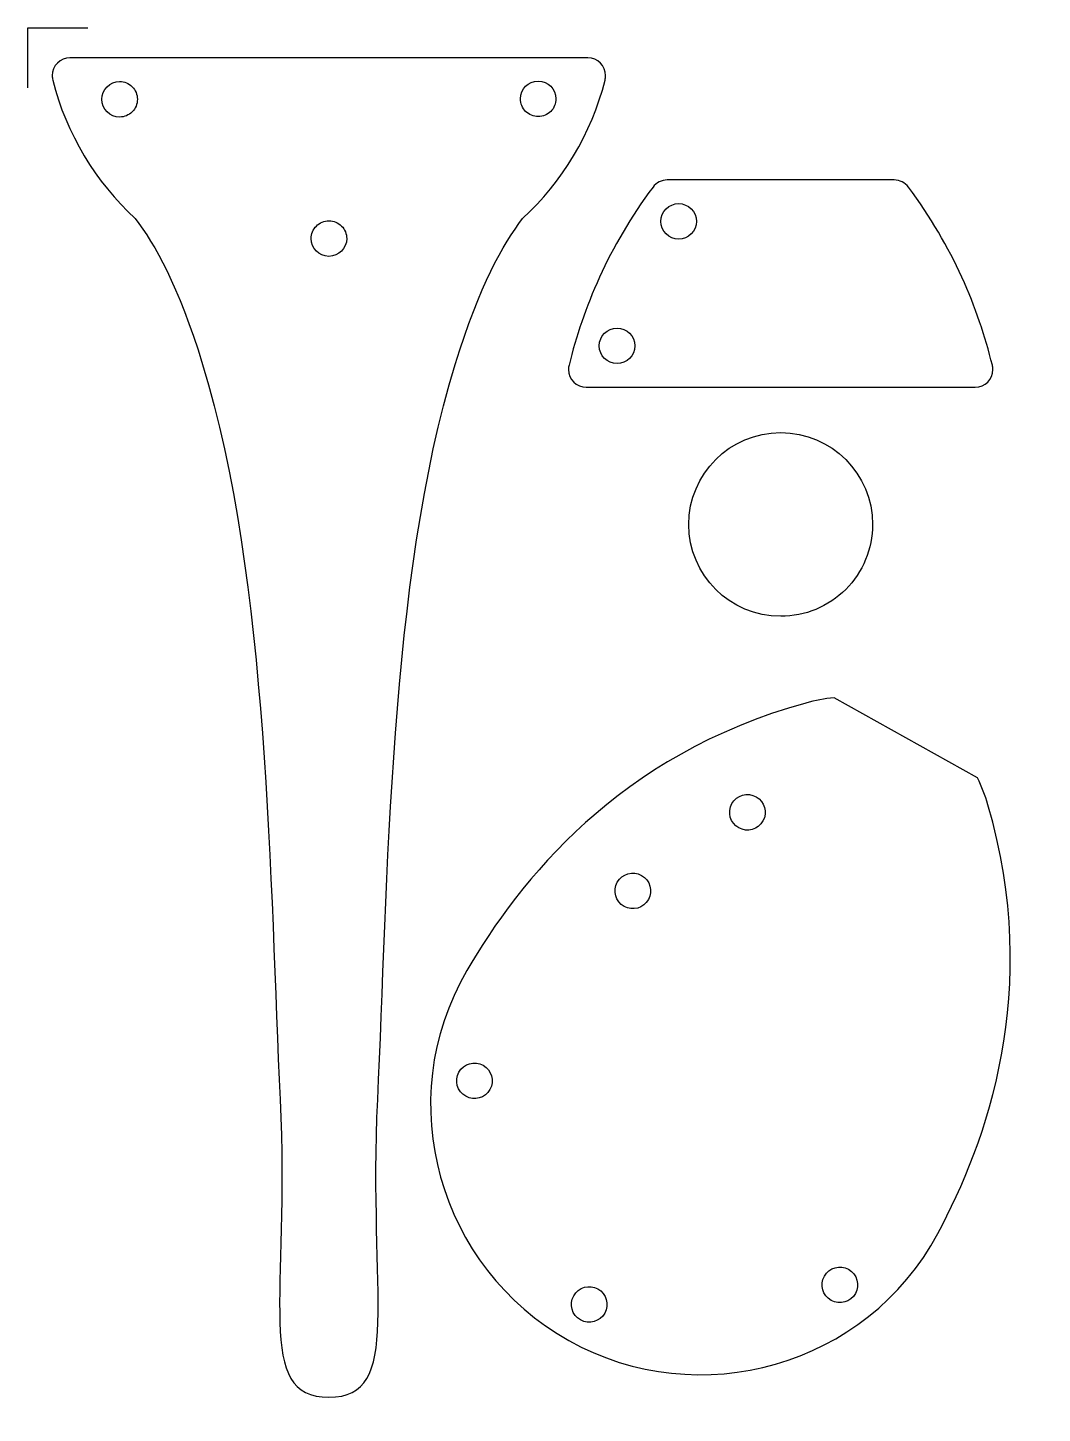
# Model space of a CAD drawing. Extents: x -2 to 83, y -1 to 116.
import ezdxf

# ---------------------------------------------------------------- set-up
doc = ezdxf.new("R2010")
doc.units = 0
doc.layers.add('Layer_1', color=7, linetype='CONTINUOUS')

msp = doc.modelspace()

# ---------------------------------------------------------------- linework, layer by layer
at = {"layer": 'Layer_1', "color": 7}
for points in [[(-2.063827, 110.459694), (-2.063827, 115.539686), (3.016165, 115.539686), (3.016165, 115.539686)], [(45.171948, 112.99969), (1.500308, 112.99969)], [(71.001917, 102.699822), (51.870217, 102.699822)], [(45.038648, 85.199625), (77.833486, 85.199625)], [(78.041436, 52.244157), (65.935885, 59.006576)]]:
    msp.add_lwpolyline(points, dxfattribs=at)
for points in [[(5.686091, 110.999853)], [(40.986205, 111.038053)], [(52.836046, 100.699939)], [(23.336143, 99.249682)], [(47.635854, 90.199826)], [(69.18606, 73.629753)], [(59.359535, 50.653479)], [(49.698901, 44.02275)], [(36.340312, 28.003385)], [(67.157963, 10.788003)], [(46.018737, 9.137565)]]:
    msp.add_lwpolyline(points, close=True, dxfattribs=at)
for points in [[(1.500308, 112.99969), (0.671749, 112.99969), (-0.00037, 112.327951), (-0.00037, 111.499522)], [(46.672626, 111.499522), (46.672626, 112.327951), (46.000507, 112.99969), (45.171948, 112.99969)], [(-0.00037, 111.499522), (-0.00037, 111.371323), (0.01653, 111.246973), (0.04663, 111.126933)], [(0.04663, 111.126933), (1.190098, 106.57469), (3.654544, 102.539337), (6.998649, 99.438262)], [(39.673607, 99.438262), (43.017711, 102.539337), (45.482158, 106.57469), (46.625626, 111.126933)], [(46.625626, 111.126933), (46.655726, 111.246973), (46.672626, 111.371323), (46.672626, 111.499522)], [(4.186443, 109.499686), (4.186349, 110.328041), (4.857735, 110.99966), (5.686091, 110.999853)], [(5.686091, 110.999853), (6.083974, 110.999898), (6.465574, 110.84186), (6.746919, 110.560514)], [(6.746919, 110.560514), (7.028265, 110.279168), (7.186304, 109.897569), (7.186259, 109.499686)], [(39.486037, 109.538406), (39.48623, 110.366761), (40.157849, 111.038147), (40.986205, 111.038053)], [(40.986205, 111.038053), (41.81456, 111.038147), (42.486179, 110.366761), (42.486372, 109.538406)], [(5.686091, 107.999518), (4.857735, 107.999711), (4.186349, 108.67133), (4.186443, 109.499686)], [(7.186259, 109.499686), (7.186304, 109.101803), (7.028265, 108.720203), (6.746919, 108.438857)], [(39.925376, 108.477577), (39.64403, 108.758923), (39.485992, 109.140523), (39.486037, 109.538406)], [(42.486372, 109.538406), (42.486417, 109.140523), (42.328379, 108.758923), (42.047033, 108.477577)], [(6.746919, 108.438857), (6.465574, 108.157511), (6.083974, 107.999473), (5.686091, 107.999518)], [(40.986205, 108.038238), (40.588322, 108.038193), (40.206722, 108.196231), (39.925376, 108.477577)], [(42.047033, 108.477577), (41.765687, 108.196231), (41.384088, 108.038193), (40.986205, 108.038238)], [(50.667709, 102.096763), (46.900845, 97.054426), (44.772689, 91.871654), (43.587011, 87.07496)], [(51.870217, 102.699822), (51.379938, 102.699822), (50.943329, 102.465702), (50.667709, 102.096763)], [(72.204425, 102.096763), (71.928805, 102.465702), (71.492196, 102.699822), (71.001917, 102.699822)], [(79.285124, 87.07496), (78.099446, 91.871665), (75.971289, 97.054415), (72.204425, 102.096763)], [(51.335888, 99.199783), (51.335798, 100.028332), (52.007497, 100.700029), (52.836046, 100.699939)], [(52.836046, 100.699939), (53.664605, 100.700029), (54.336303, 100.02833), (54.336213, 99.199783)], [(6.998649, 99.438262), (8.685636, 97.223155), (10.589123, 93.90722), (12.6877, 87.120171)], [(33.984556, 87.120171), (36.083133, 93.90722), (37.986619, 97.223155), (39.673607, 99.438262)], [(21.835985, 97.749524), (21.835943, 98.147404), (21.993981, 98.528999), (22.275324, 98.810343)], [(22.275324, 98.810343), (22.556668, 99.091686), (22.938263, 99.249724), (23.336143, 99.249682)], [(23.336143, 99.249682), (23.734024, 99.249727), (24.115622, 99.09169), (24.396968, 98.810346)], [(24.396968, 98.810346), (24.678313, 98.529003), (24.836353, 98.147406), (24.83631, 97.749524)], [(52.836046, 97.699615), (52.007487, 97.699525), (51.335798, 98.371224), (51.335888, 99.199783)], [(54.336213, 99.199783), (54.336303, 98.371224), (53.664605, 97.699525), (52.836046, 97.699615)], [(23.336143, 96.249867), (22.507787, 96.249778), (21.836173, 96.921169), (21.835985, 97.749524)], [(24.83631, 97.749524), (24.836123, 96.921165), (24.164502, 96.249773), (23.336143, 96.249867)], [(46.136207, 88.69966), (46.136117, 89.528018), (46.807495, 90.199635), (47.635854, 90.199826)], [(47.635854, 90.199826), (48.464413, 90.199916), (49.136112, 89.528216), (49.136022, 88.69966)], [(47.635854, 87.199492), (46.807495, 87.199692), (46.136117, 87.8713), (46.136207, 88.69966)], [(49.136022, 88.69966), (49.136112, 87.871101), (48.464413, 87.199402), (47.635854, 87.199492)], [(12.6877, 87.120171), (18.258681, 69.10293), (18.368821, 42.880492), (19.221139, 25.1287)], [(27.451116, 25.1287), (28.303435, 42.880492), (28.413575, 69.10293), (33.984556, 87.120171)], [(43.587011, 87.07496), (43.557211, 86.95464), (43.539511, 86.829492), (43.539511, 86.699781)], [(43.539511, 86.699781), (43.539511, 85.871353), (44.21122, 85.199625), (45.038648, 85.199625)], [(77.833486, 85.199625), (78.660915, 85.199625), (79.332624, 85.871353), (79.332624, 86.699781)], [(79.332624, 86.699781), (79.332624, 86.829492), (79.314824, 86.95465), (79.285124, 87.07496)], [(53.686084, 73.629753), (53.686089, 77.909949), (57.155876, 81.379731), (61.436072, 81.379731)], [(61.436072, 81.379731), (65.716269, 81.379731), (69.186055, 77.909949), (69.18606, 73.629753)], [(61.436072, 65.879765), (57.155872, 65.879765), (53.686084, 69.349553), (53.686084, 73.629753)], [(69.18606, 73.629753), (69.18606, 71.574328), (68.369546, 69.603089), (66.916141, 68.149684)], [(66.916141, 68.149684), (65.462736, 66.696279), (63.491497, 65.879765), (61.436072, 65.879765)], [(63.551799, 58.560817), (47.729804, 54.201014), (39.378047, 43.552431), (34.965694, 35.991593)], [(65.935885, 59.006576), (65.143046, 58.926576), (64.346128, 58.779696), (63.551799, 58.560817)], [(78.912364, 49.98009), (78.682285, 50.771139), (78.389155, 51.527008), (78.041436, 52.244157)], [(57.318249, 50.07542), (57.722238, 50.798809), (58.636247, 51.057649), (59.359535, 50.653479)], [(59.359535, 50.653479), (60.082924, 50.2495), (60.341744, 49.335501), (59.937585, 48.612213)], [(57.896308, 48.034143), (57.172919, 48.438143), (56.914089, 49.352131), (57.318249, 50.07542)], [(74.680821, 13.805918), (78.805664, 21.527706), (83.495717, 34.221525), (78.912364, 49.98009)], [(59.937585, 48.612213), (59.533595, 47.888814), (58.619617, 47.629984), (57.896308, 48.034143)], [(47.658064, 43.444431), (48.061963, 44.16765), (48.975632, 44.426549), (49.698901, 44.02275)], [(48.235673, 41.403394), (47.512604, 41.807543), (47.254015, 42.721312), (47.658064, 43.444431)], [(49.698901, 44.02275), (50.42229, 43.618751), (50.681119, 42.704762), (50.27696, 41.981463)], [(50.27696, 41.981463), (49.872971, 41.258074), (48.958982, 40.999245), (48.235673, 41.403394)], [(34.965694, 35.991593), (28.561335, 25.01732), (32.607088, 10.902103), (43.580201, 4.772302)], [(34.299475, 27.425056), (34.703375, 28.148275), (35.617043, 28.407195), (36.340312, 28.003385)], [(34.877084, 25.38404), (34.154016, 25.788189), (33.895426, 26.701937), (34.299475, 27.425056)], [(36.340312, 28.003385), (37.063691, 27.599386), (37.322531, 26.685397), (36.918361, 25.962099)], [(36.918361, 25.962099), (36.514372, 25.2387), (35.600383, 24.97987), (34.877084, 25.38404)], [(19.221139, 25.1287), (20.022148, 8.445497), (17.001543, 0.00005), (23.336123, 0.00005)], [(23.336123, 0.00005), (29.670723, 0.00005), (26.650118, 8.445487), (27.451116, 25.1287)], [(43.580201, 4.772302), (54.553343, -1.357518), (68.693981, 2.598416), (74.680821, 13.805918)], [(65.116686, 10.209934), (65.520696, 10.933323), (66.434664, 11.192162), (67.157963, 10.788003)], [(67.157963, 10.788003), (67.881362, 10.384003), (68.140191, 9.470015), (67.736042, 8.746716)], [(43.97746, 8.559516), (44.381459, 9.282895), (45.295448, 9.541725), (46.018737, 9.137565)], [(65.694755, 8.168657), (64.971357, 8.572646), (64.712527, 9.486635), (65.116686, 10.209934)], [(44.555769, 6.51867), (43.83255, 6.922579), (43.573651, 7.836258), (43.97746, 8.559516)], [(46.018737, 9.137565), (46.742126, 8.733576), (47.000955, 7.819588), (46.596806, 7.096289)], [(67.736042, 8.746716), (67.332043, 8.023327), (66.418054, 7.764498), (65.694755, 8.168657)], [(46.596806, 7.096289), (46.192666, 6.37321), (45.278908, 6.11462), (44.555769, 6.51867)]]:
    msp.add_open_spline(points, degree=3, dxfattribs=at)

doc.saveas('drawing.dxf')
